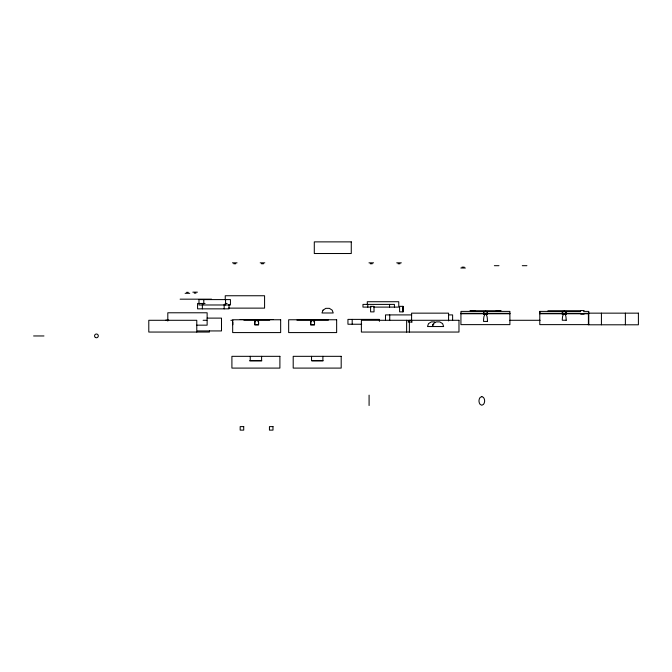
<?xml version="1.0" encoding="UTF-8"?>
<svg xmlns="http://www.w3.org/2000/svg" width="672" height="672" viewBox="0 0 672 672"><rect width="100%" height="100%" fill="white"/><g stroke="black" fill="none" stroke-linecap="round" stroke-linejoin="round"><path stroke-width="1.01" d="M563.892 313.32L562.682 316.05A22.084 22.084 0 0 0 562.288 320.242L566.219 320.242M461.95 267.145L464.251 267.145M235.754 263.768L233.738 263.768M263.5 263.768L261.484 263.768M372.28 263.768L370.264 263.768M400.033 263.768L398.017 263.768M186.556 292.32L188.286 292.32M195.98 293.143L194.25 293.143M485.386 313.32L483.941 316.588A29.392 29.392 0 0 0 483.546 321.434L487.477 321.434M232.445 262.836L237.04 262.836M260.198 262.836L264.793 262.836M368.978 262.836L373.573 262.836M396.724 262.836L401.327 262.836M494.365 265.692L498.977 265.692M522.295 265.692L526.907 265.692M460.799 268.01L465.394 268.01M192.822 292.16L197.417 292.16M185.119 293.311L189.722 293.311M180.13 299.174L211.588 299.174M205.061 303.467L197.568 303.467L197.568 308.851L229.026 308.851L229.026 304.366M225.137 303.467L227.144 303.467M202.826 304.979L198.979 304.979L198.979 299.594L230.446 299.594L230.446 304.979L203.23 304.979M370.6 306.34L374.01 306.34L374.027 311.875L370.6 311.875L370.583 306.34M403.007 306.34L399.596 306.34L399.622 311.875L403.007 311.875L403.024 306.34L402.99 311.875M371.045 307.104L362.964 307.104L362.964 304.399L394.422 304.399L394.422 307.104M373.724 307.104L398.765 307.104L398.765 301.72L367.298 301.72L367.298 304.408M228.354 308.129L264.575 308.129L264.575 295.747L225.246 295.747L225.246 299.872M470.022 310.615L474.86 310.615M496.23 310.615L501.06 310.615M580.742 310.573L584.111 310.573M474.818 310.842L496.381 310.842M547.907 310.842L580.835 310.842M562.296 311.388L562.296 313.757L539.784 313.757L539.784 311.388L580.532 311.388M583.573 311.388L588.781 311.388L588.773 324.626L539.792 324.626L539.792 311.388M509.897 313.32L460.925 313.32L460.925 324.626L509.897 324.626L509.905 311.388L460.967 311.388L460.975 313.757L483.521 313.757L483.521 311.388M539.792 313.32L580.608 313.32M583.666 313.32L588.773 313.32M509.905 313.757L487.494 313.757L487.494 311.388M588.722 313.757L566.202 313.757L566.202 311.388M580.742 314.076L584.111 314.076M411.709 314.908L385.493 314.908L385.493 320.292M448.728 314.908L452.617 314.908L452.617 320.292M207.11 318.116L221.5 318.116L221.5 330.935L197.509 330.935M240.181 319.502L243.718 319.502M269.447 319.502L272.983 319.502M165.808 320.132L168.697 320.132M243.86 320.132L269.699 320.132M296.923 320.132L328.39 320.132M203.12 320.292L206.85 320.292M230.866 320.292L232.94 320.292M509.838 320.292L540.128 320.292M434.868 321.896L431.357 321.896L428.518 323.602L427.501 326.542L443.629 326.542L442.604 323.602L439.765 321.896L436.254 321.896L433.415 323.602L432.398 326.542M361.67 324.24L347.945 324.24L347.945 319.393L379.411 319.393L379.411 321.334M432.466 324.811L433.81 324.811M196.787 325.164L207.136 325.164L207.136 312.782L167.807 312.782L167.807 321.04M33.6 335.958L43.966 335.958M249.505 360.83L261.836 360.83M311.833 360.83L323.131 360.83M485.621 313.32L487.066 316.588A29.4 29.4 0 0 1 487.452 321.434M564.598 313.32L565.74 315.764A21.437 21.437 0 0 1 566.185 320.242M625.38 313.152L625.38 324.794M601.423 313.152L601.423 324.794M448.568 320.914L448.568 313.152L411.592 313.152L411.592 320.914M409.374 321.468L409.374 332.052M406.627 320.292L406.627 332.052M389.735 314.908L389.735 320.292M389.558 304.399L389.558 307.104M369.088 395.153L369.088 405.518M367.777 304.399L367.777 307.104M352.195 319.393L352.195 324.24M322.896 356.328L322.896 360.646L311.539 360.646L311.539 356.328M314.538 319.763L314.538 324.618L310.766 324.618L310.766 319.763M261.601 356.328L261.601 360.646L250.236 360.646L250.236 356.328M258.552 319.763L258.552 324.618L254.78 324.618L254.78 319.763M232.823 322.056L232.823 324.761M225.582 299.594L225.582 304.979M224.162 304.366L224.162 308.851M209.446 330.876L209.446 332.052L148.789 332.052L148.789 320.292L196.778 320.292L196.778 332.052M203.792 299.594L203.792 304.08M202.373 303.467L202.373 308.851M254.797 324.458L254.78 324.912L258.552 324.912C259.568 319.57 254.117 318.528 254.797 324.458M310.657 324.526L310.649 324.988L314.42 324.988C315.437 319.645 309.985 318.604 310.657 324.526M483.546 314.252L487.477 314.588A6.922 6.922 0 0 0 487.376 313.572C487.343 309.758 482.983 310.951 483.546 314.252M562.288 314.202L566.219 314.53A6.922 6.922 0 0 0 566.126 313.522C566.084 309.708 561.725 310.901 562.288 314.202M323.005 310.178L321.989 312.984L333.22 312.984L332.203 310.178L329.364 308.339L325.853 308.339L323.005 310.178M481.816 396.606L480.152 397.429A5.754 5.754 0 0 0 480.152 404.418L481.816 405.241L483.47 404.418A5.754 5.754 0 0 0 483.47 397.429L481.816 396.606M351.271 241.878L314.294 241.878L314.294 253.52L351.271 253.52L351.271 241.878M638.4 313.152L588.403 313.152L588.403 324.794L638.4 324.794L638.4 313.152M280.661 319.763L232.672 319.763L232.672 332.581L280.661 332.581L280.661 319.763M336.647 319.763L288.658 319.763L288.658 332.581L336.647 332.581L336.647 319.763M458.976 320.292L361.385 320.292L361.385 332.052L458.976 332.052L458.976 320.292M411.961 322.064L408.198 322.064A1.823 1.823 0 0 1 410.08 320.334A1.823 1.823 0 0 1 411.894 321.997M279.896 356.328L231.907 356.328L231.907 368.096L279.896 368.096L279.896 356.328M341.191 356.328L293.202 356.328L293.202 368.096L341.191 368.096L341.191 356.328M243.718 426.611L240.181 426.611L240.173 430.122L243.718 430.122L243.726 426.611M272.983 426.611L269.447 426.611L269.447 430.122L272.983 430.122L272.992 426.611M95.348 337.42A1.882 1.882 0 0 0 98.305 336.05A1.882 1.882 0 0 0 95.642 334.177A1.882 1.882 0 0 0 95.348 337.42"/></g></svg>
